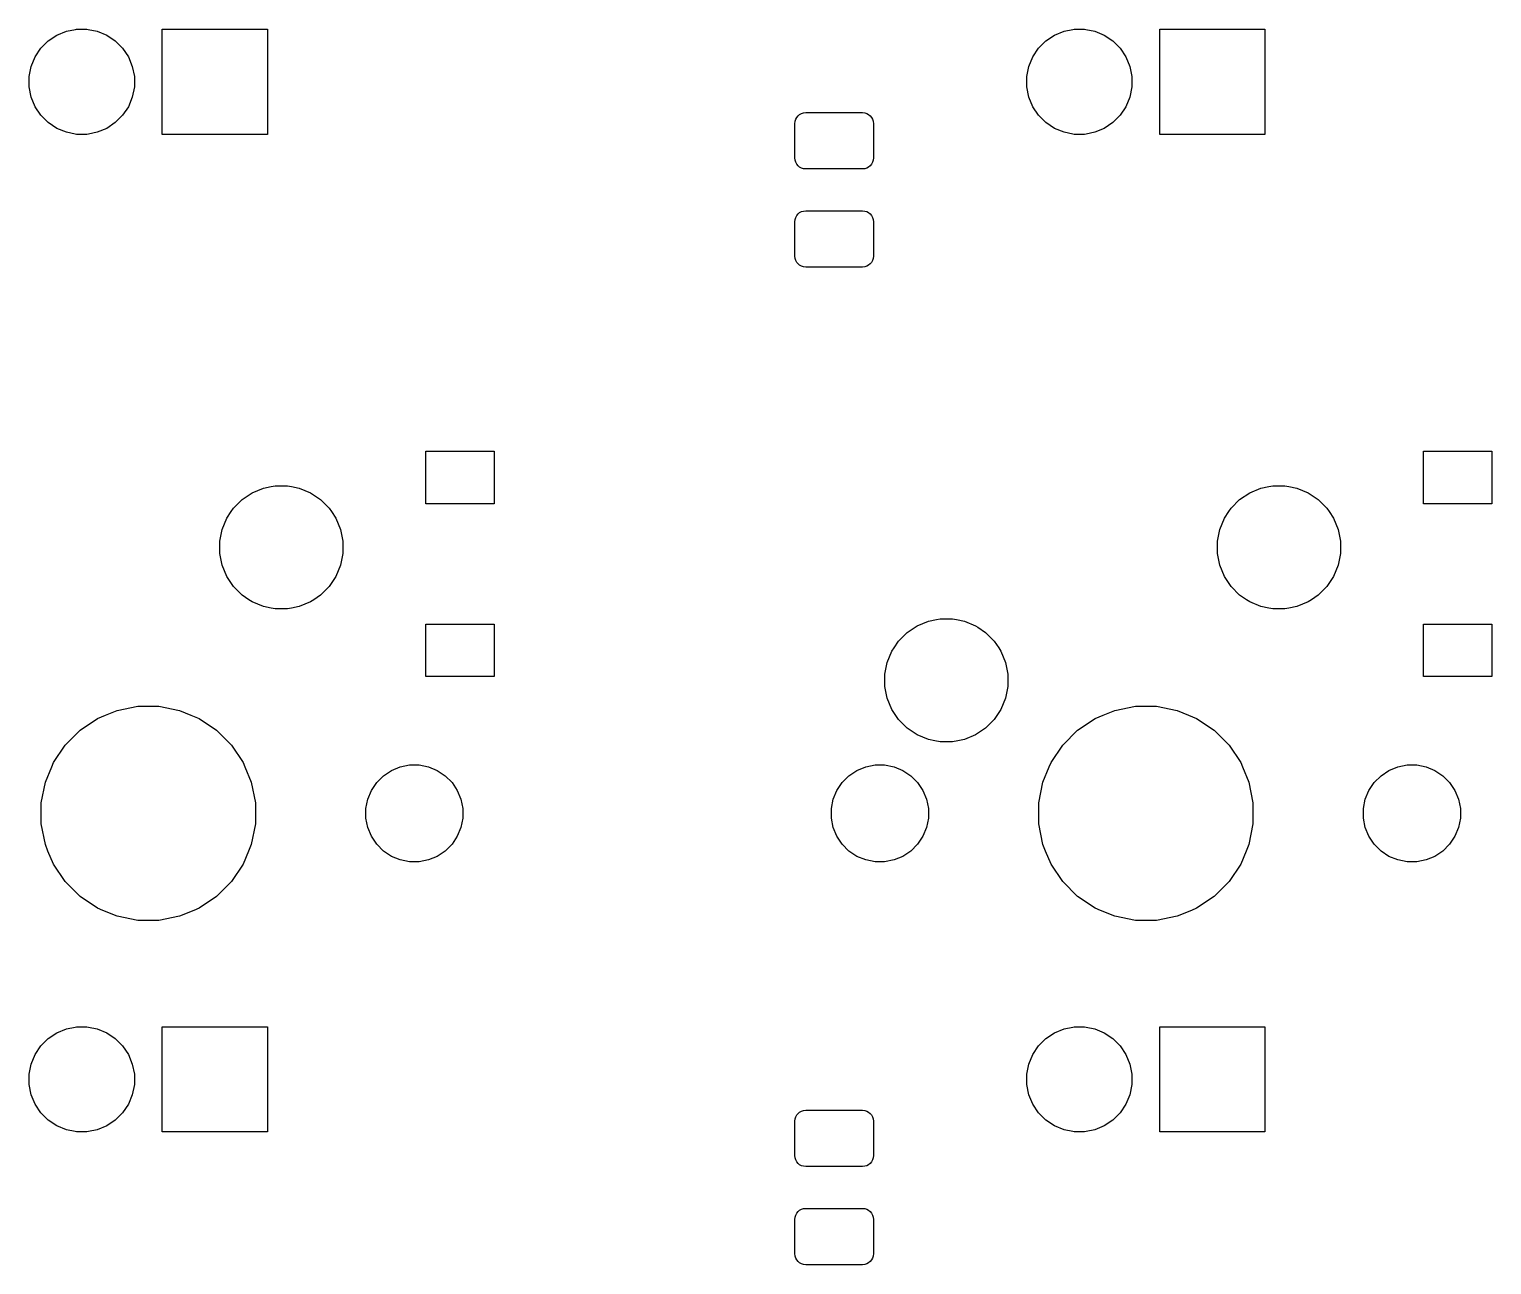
# Model space of a CAD drawing. Extents: x -9 to 373, y -109 to 9.
# Drawn here: x 16.78 to 44.7, y -70.53 to -46.94 of the extents above; entities that cross this region are included whole.
import ezdxf

# ---------------------------------------------------------------- set-up
doc = ezdxf.new("R2010")
doc.units = 0
doc.layers.add('BLACK', color=7, linetype='CONTINUOUS')

msp = doc.modelspace()

# ---------------------------------------------------------------- linework, layer by layer
at = {"layer": 'BLACK', "linetype": 'CONTINUOUS'}
for p, q in [((17.0005, -47.3028), (17.1403, -47.163)), ((17.1403, -47.163), (17.3047, -47.0532)), ((17.3047, -47.0532), (17.4873, -46.9776)), ((17.4873, -46.9776), (17.6567, -46.9439)), ((17.6567, -46.9439), (17.6812, -46.939)), ((17.6812, -46.939), (17.8788, -46.939)), ((17.8788, -46.939), (17.9033, -46.9439)), ((17.9033, -46.9439), (18.0727, -46.9776)), ((18.0727, -46.9776), (18.2553, -47.0532)), ((18.2553, -47.0532), (18.4197, -47.163)), ((18.4197, -47.163), (18.5595, -47.3028)), ((19.3165, -48.946), (19.3165, -46.939)), ((19.3165, -46.939), (21.3235, -46.939)), ((21.3235, -46.939), (21.3235, -48.946)), ((36.0505, -47.3028), (36.1903, -47.163)), ((36.1903, -47.163), (36.3547, -47.0532)), ((36.3547, -47.0532), (36.5373, -46.9776)), ((36.5373, -46.9776), (36.7067, -46.9439)), ((36.7067, -46.9439), (36.7312, -46.939)), ((36.7312, -46.939), (36.9288, -46.939)), ((36.9288, -46.939), (36.9533, -46.9439)), ((36.9533, -46.9439), (37.1227, -46.9776)), ((37.1227, -46.9776), (37.3053, -47.0532)), ((37.3053, -47.0532), (37.4697, -47.163)), ((37.4697, -47.163), (37.6095, -47.3028)), ((38.3665, -48.946), (38.3665, -46.939)), ((38.3665, -46.939), (40.3735, -46.939)), ((40.3735, -46.939), (40.3735, -48.946)), ((16.8151, -47.6498), (16.8907, -47.4672)), ((16.8907, -47.4672), (17.0005, -47.3028)), ((18.5595, -47.3028), (18.6693, -47.4672)), ((18.6693, -47.4672), (18.7449, -47.6498)), ((35.8651, -47.6498), (35.9407, -47.4672)), ((35.9407, -47.4672), (36.0505, -47.3028)), ((37.6095, -47.3028), (37.7193, -47.4672)), ((37.7193, -47.4672), (37.7949, -47.6498)), ((16.7765, -47.8437), (16.8151, -47.6498)), ((18.7449, -47.6498), (18.7835, -47.8437)), ((35.8265, -47.8437), (35.8651, -47.6498)), ((37.7949, -47.6498), (37.8335, -47.8437)), ((16.7765, -48.0413), (16.7765, -47.8437)), ((18.7835, -47.8437), (18.7835, -48.0413)), ((35.8265, -48.0413), (35.8265, -47.8437)), ((37.8335, -47.8437), (37.8335, -48.0413)), ((16.8151, -48.2352), (16.7765, -48.0413)), ((16.8907, -48.4178), (16.8151, -48.2352)), ((18.7449, -48.2352), (18.6693, -48.4178)), ((18.7835, -48.0413), (18.7449, -48.2352)), ((35.8651, -48.2352), (35.8265, -48.0413)), ((35.9407, -48.4178), (35.8651, -48.2352)), ((37.7949, -48.2352), (37.7193, -48.4178)), ((37.8335, -48.0413), (37.7949, -48.2352)), ((17.0005, -48.5822), (16.8907, -48.4178)), ((17.1403, -48.722), (17.0005, -48.5822)), ((18.5595, -48.5822), (18.4197, -48.722)), ((18.6693, -48.4178), (18.5595, -48.5822)), ((31.4312, -48.6225), (31.4569, -48.5912)), ((31.4569, -48.5912), (31.4881, -48.5656)), ((31.4881, -48.5656), (31.5237, -48.5465)), ((31.5237, -48.5465), (31.5624, -48.5348)), ((31.5624, -48.5348), (31.6088, -48.5302)), ((31.6088, -48.5302), (32.685, -48.5302)), ((32.685, -48.5302), (32.7313, -48.5348)), ((32.7313, -48.5348), (32.77, -48.5465)), ((32.77, -48.5465), (32.8057, -48.5656)), ((32.8057, -48.5656), (32.8369, -48.5912)), ((32.8369, -48.5912), (32.8625, -48.6225)), ((36.0505, -48.5822), (35.9407, -48.4178)), ((36.1903, -48.722), (36.0505, -48.5822)), ((37.6095, -48.5822), (37.4697, -48.722)), ((37.7193, -48.4178), (37.6095, -48.5822)), ((17.3047, -48.8318), (17.1403, -48.722)), ((17.4873, -48.9074), (17.3047, -48.8318)), ((18.2553, -48.8318), (18.0727, -48.9074)), ((18.4197, -48.722), (18.2553, -48.8318)), ((31.3959, -48.7431), (31.4004, -48.6968)), ((31.3959, -49.3944), (31.3959, -48.7431)), ((31.4004, -48.6968), (31.4122, -48.6581)), ((31.4122, -48.6581), (31.4312, -48.6225)), ((32.8625, -48.6225), (32.8816, -48.6581)), ((32.8816, -48.6581), (32.8933, -48.6968)), ((32.8933, -48.6968), (32.8979, -48.7431)), ((32.8979, -48.7431), (32.8979, -49.3944)), ((36.3547, -48.8318), (36.1903, -48.722)), ((36.5373, -48.9074), (36.3547, -48.8318)), ((37.3053, -48.8318), (37.1227, -48.9074)), ((37.4697, -48.722), (37.3053, -48.8318)), ((17.6536, -48.9405), (17.4873, -48.9074)), ((17.6812, -48.946), (17.6536, -48.9405)), ((17.8788, -48.946), (17.6812, -48.946)), ((17.9064, -48.9405), (17.8788, -48.946)), ((18.0727, -48.9074), (17.9064, -48.9405)), ((21.3235, -48.946), (19.3165, -48.946)), ((36.7036, -48.9405), (36.5373, -48.9074)), ((36.7312, -48.946), (36.7036, -48.9405)), ((36.9288, -48.946), (36.7312, -48.946)), ((36.9564, -48.9405), (36.9288, -48.946)), ((37.1227, -48.9074), (36.9564, -48.9405)), ((40.3735, -48.946), (38.3665, -48.946)), ((31.4004, -49.4407), (31.3959, -49.3944)), ((32.8979, -49.3944), (32.8933, -49.4407)), ((31.4122, -49.4794), (31.4004, -49.4407)), ((31.4312, -49.515), (31.4122, -49.4794)), ((31.4569, -49.5463), (31.4312, -49.515)), ((31.4881, -49.5719), (31.4569, -49.5463)), ((31.5237, -49.591), (31.4881, -49.5719)), ((31.5624, -49.6027), (31.5237, -49.591)), ((31.6088, -49.6073), (31.5624, -49.6027)), ((32.685, -49.6073), (31.6088, -49.6073)), ((32.7313, -49.6027), (32.685, -49.6073)), ((32.77, -49.591), (32.7313, -49.6027)), ((32.8057, -49.5719), (32.77, -49.591)), ((32.8369, -49.5463), (32.8057, -49.5719)), ((32.8625, -49.515), (32.8369, -49.5463)), ((32.8816, -49.4794), (32.8625, -49.515)), ((32.8933, -49.4407), (32.8816, -49.4794)), ((31.4004, -50.5718), (31.4122, -50.5331)), ((31.4122, -50.5331), (31.4312, -50.4975)), ((31.4312, -50.4975), (31.4569, -50.4662)), ((31.4569, -50.4662), (31.4881, -50.4406)), ((31.4881, -50.4406), (31.5237, -50.4215)), ((31.5237, -50.4215), (31.5624, -50.4098)), ((31.5624, -50.4098), (31.6088, -50.4052)), ((31.6088, -50.4052), (32.685, -50.4052)), ((32.685, -50.4052), (32.7313, -50.4098)), ((32.7313, -50.4098), (32.77, -50.4215)), ((32.77, -50.4215), (32.8057, -50.4406)), ((32.8057, -50.4406), (32.8369, -50.4662)), ((32.8369, -50.4662), (32.8625, -50.4975)), ((32.8625, -50.4975), (32.8816, -50.5331)), ((32.8816, -50.5331), (32.8933, -50.5718)), ((31.3959, -50.6181), (31.4004, -50.5718)), ((31.3959, -51.2694), (31.3959, -50.6181)), ((32.8933, -50.5718), (32.8979, -50.6181)), ((32.8979, -50.6181), (32.8979, -51.2694)), ((31.4004, -51.3157), (31.3959, -51.2694)), ((31.4122, -51.3544), (31.4004, -51.3157)), ((31.4312, -51.39), (31.4122, -51.3544)), ((32.8816, -51.3544), (32.8625, -51.39)), ((32.8933, -51.3157), (32.8816, -51.3544)), ((32.8979, -51.2694), (32.8933, -51.3157)), ((31.4569, -51.4213), (31.4312, -51.39)), ((31.4881, -51.4469), (31.4569, -51.4213)), ((31.5237, -51.466), (31.4881, -51.4469)), ((31.5624, -51.4777), (31.5237, -51.466)), ((31.6088, -51.4823), (31.5624, -51.4777)), ((32.685, -51.4823), (31.6088, -51.4823)), ((32.7313, -51.4777), (32.685, -51.4823)), ((32.77, -51.466), (32.7313, -51.4777)), ((32.8057, -51.4469), (32.77, -51.466)), ((32.8369, -51.4213), (32.8057, -51.4469)), ((32.8625, -51.39), (32.8369, -51.4213)), ((24.3521, -56.001), (24.3521, -54.999)), ((24.3521, -54.999), (25.6541, -54.999)), ((25.6541, -54.999), (25.6541, -56.001)), ((43.4021, -56.001), (43.4021, -54.999)), ((43.4021, -54.999), (44.7041, -54.999)), ((44.7041, -54.999), (44.7041, -56.001)), ((20.8403, -55.919), (21.033, -55.7903)), ((21.033, -55.7903), (21.247, -55.7017)), ((21.033, -55.7903), (21.033, -55.7903)), ((21.247, -55.7017), (21.3984, -55.6716)), ((21.3984, -55.6716), (21.4742, -55.6565)), ((21.4742, -55.6565), (21.7058, -55.6565)), ((21.7058, -55.6565), (21.7816, -55.6716)), ((21.7816, -55.6716), (21.933, -55.7017)), ((21.933, -55.7017), (22.147, -55.7903)), ((22.147, -55.7903), (22.147, -55.7903)), ((22.147, -55.7903), (22.3397, -55.919)), ((39.8903, -55.919), (40.083, -55.7903)), ((40.083, -55.7903), (40.297, -55.7017)), ((40.083, -55.7903), (40.083, -55.7903)), ((40.297, -55.7017), (40.4484, -55.6716)), ((40.4484, -55.6716), (40.5242, -55.6565)), ((40.5242, -55.6565), (40.7558, -55.6565)), ((40.7558, -55.6565), (40.8316, -55.6716)), ((40.8316, -55.6716), (40.983, -55.7017)), ((40.983, -55.7017), (41.197, -55.7903)), ((41.197, -55.7903), (41.197, -55.7903)), ((41.197, -55.7903), (41.3897, -55.919)), ((20.6311, -56.1509), (20.6765, -56.0828)), ((20.6765, -56.0828), (20.8403, -55.919)), ((22.3397, -55.919), (22.5035, -56.0828)), ((22.5035, -56.0828), (22.5489, -56.1509)), ((25.6541, -56.001), (24.3521, -56.001)), ((39.6811, -56.1509), (39.7265, -56.0828)), ((39.7265, -56.0828), (39.8903, -55.919)), ((41.3897, -55.919), (41.5535, -56.0828)), ((41.5535, -56.0828), (41.5989, -56.1509)), ((44.7041, -56.001), (43.4021, -56.001)), ((20.4592, -56.4895), (20.5478, -56.2755)), ((20.5478, -56.2755), (20.6311, -56.1509)), ((22.5489, -56.1509), (22.6322, -56.2755)), ((22.6322, -56.2755), (22.7208, -56.4895)), ((39.5092, -56.4895), (39.5978, -56.2755)), ((39.5978, -56.2755), (39.6811, -56.1509)), ((41.5989, -56.1509), (41.6822, -56.2755)), ((41.6822, -56.2755), (41.7708, -56.4895)), ((20.414, -56.7167), (20.4592, -56.4895)), ((22.7208, -56.4895), (22.766, -56.7167)), ((39.464, -56.7167), (39.5092, -56.4895)), ((41.7708, -56.4895), (41.816, -56.7167)), ((20.414, -56.9483), (20.414, -56.7167)), ((20.4592, -57.1755), (20.414, -56.9483)), ((22.766, -56.9483), (22.7208, -57.1755)), ((22.766, -56.7167), (22.766, -56.9483)), ((39.464, -56.9483), (39.464, -56.7167)), ((39.5092, -57.1755), (39.464, -56.9483)), ((41.816, -56.9483), (41.7708, -57.1755)), ((41.816, -56.7167), (41.816, -56.9483)), ((20.5478, -57.3895), (20.4592, -57.1755)), ((22.7208, -57.1755), (22.6322, -57.3895)), ((39.5978, -57.3895), (39.5092, -57.1755)), ((41.7708, -57.1755), (41.6822, -57.3895)), ((20.6765, -57.5822), (20.5478, -57.3895)), ((20.5478, -57.3895), (20.5478, -57.3895)), ((22.6322, -57.3895), (22.5035, -57.5822)), ((22.6322, -57.3895), (22.6322, -57.3895)), ((39.7265, -57.5822), (39.5978, -57.3895)), ((39.5978, -57.3895), (39.5978, -57.3895)), ((41.6822, -57.3895), (41.5535, -57.5822)), ((41.6822, -57.3895), (41.6822, -57.3895)), ((20.8403, -57.746), (20.6765, -57.5822)), ((20.9688, -57.8318), (20.8403, -57.746)), ((22.3397, -57.746), (22.2112, -57.8318)), ((22.5035, -57.5822), (22.3397, -57.746)), ((39.8903, -57.746), (39.7265, -57.5822)), ((40.0188, -57.8318), (39.8903, -57.746)), ((41.3897, -57.746), (41.2612, -57.8318)), ((41.5535, -57.5822), (41.3897, -57.746)), ((21.033, -57.8747), (20.9688, -57.8318)), ((21.247, -57.9633), (21.033, -57.8747)), ((21.3984, -57.9934), (21.247, -57.9633)), ((21.4742, -58.0085), (21.3984, -57.9934)), ((21.7058, -58.0085), (21.4742, -58.0085)), ((21.7816, -57.9934), (21.7058, -58.0085)), ((21.933, -57.9633), (21.7816, -57.9934)), ((22.147, -57.8747), (21.933, -57.9633)), ((22.2112, -57.8318), (22.147, -57.8747)), ((40.083, -57.8747), (40.0188, -57.8318)), ((40.297, -57.9633), (40.083, -57.8747)), ((40.4484, -57.9934), (40.297, -57.9633)), ((40.5242, -58.0085), (40.4484, -57.9934)), ((40.7558, -58.0085), (40.5242, -58.0085)), ((40.8316, -57.9934), (40.7558, -58.0085)), ((40.983, -57.9633), (40.8316, -57.9934)), ((41.197, -57.8747), (40.983, -57.9633)), ((41.2612, -57.8318), (41.197, -57.8747)), ((24.3521, -59.301), (24.3521, -58.299)), ((24.3521, -58.299), (25.6541, -58.299)), ((25.6541, -58.299), (25.6541, -59.301)), ((33.5403, -58.459), (33.6917, -58.3579)), ((33.6917, -58.3579), (33.733, -58.3303)), ((33.733, -58.3303), (33.947, -58.2417)), ((33.947, -58.2417), (34.0984, -58.2116)), ((34.0984, -58.2116), (34.1742, -58.1965)), ((34.1742, -58.1965), (34.4058, -58.1965)), ((34.4058, -58.1965), (34.4816, -58.2116)), ((34.4816, -58.2116), (34.633, -58.2417)), ((34.633, -58.2417), (34.847, -58.3303)), ((34.847, -58.3303), (34.8883, -58.3579)), ((34.8883, -58.3579), (35.0397, -58.459)), ((43.4021, -59.301), (43.4021, -58.299)), ((43.4021, -58.299), (44.7041, -58.299)), ((44.7041, -58.299), (44.7041, -59.301)), ((33.2907, -58.7513), (33.3765, -58.6228)), ((33.3765, -58.6228), (33.5403, -58.459)), ((35.0397, -58.459), (35.2035, -58.6228)), ((35.2035, -58.6228), (35.2893, -58.7513)), ((33.1592, -59.0295), (33.2478, -58.8155)), ((33.2478, -58.8155), (33.2907, -58.7513)), ((35.2893, -58.7513), (35.3322, -58.8155)), ((35.3322, -58.8155), (35.4208, -59.0295)), ((33.114, -59.2567), (33.1592, -59.0295)), ((35.4208, -59.0295), (35.466, -59.2567)), ((25.6541, -59.301), (24.3521, -59.301)), ((33.114, -59.4883), (33.114, -59.2567)), ((35.466, -59.2567), (35.466, -59.4883)), ((44.7041, -59.301), (43.4021, -59.301)), ((33.1592, -59.7155), (33.114, -59.4883)), ((33.2478, -59.9295), (33.1592, -59.7155)), ((35.4208, -59.7155), (35.3322, -59.9295)), ((35.466, -59.4883), (35.4208, -59.7155)), ((18.0814, -60.1003), (18.2355, -60.0365)), ((18.2355, -60.0365), (18.4535, -59.9462)), ((18.4535, -59.9462), (18.8486, -59.8676)), ((18.8486, -59.8676), (19.2514, -59.8676)), ((19.2514, -59.8676), (19.6465, -59.9462)), ((19.6465, -59.9462), (19.8645, -60.0365)), ((19.8645, -60.0365), (20.0186, -60.1003)), ((33.3765, -60.1222), (33.2478, -59.9295)), ((33.2478, -59.9295), (33.2478, -59.9295)), ((35.3322, -59.9295), (35.2035, -60.1222)), ((35.3322, -59.9295), (35.3322, -59.9295)), ((37.1314, -60.1003), (37.2855, -60.0365)), ((37.2855, -60.0365), (37.5035, -59.9462)), ((37.5035, -59.9462), (37.8986, -59.8676)), ((37.8986, -59.8676), (38.3014, -59.8676)), ((38.3014, -59.8676), (38.6965, -59.9462)), ((38.6965, -59.9462), (38.9145, -60.0365)), ((38.9145, -60.0365), (39.0686, -60.1003)), ((17.7465, -60.3241), (18.0814, -60.1003)), ((20.0186, -60.1003), (20.3535, -60.3241)), ((33.5403, -60.286), (33.3765, -60.1222)), ((33.5975, -60.3241), (33.5403, -60.286)), ((35.0397, -60.286), (34.9825, -60.3241)), ((35.2035, -60.1222), (35.0397, -60.286)), ((36.7965, -60.3241), (37.1314, -60.1003)), ((39.0686, -60.1003), (39.4035, -60.3241)), ((17.4616, -60.609), (17.7465, -60.3241)), ((20.3535, -60.3241), (20.6384, -60.609)), ((33.733, -60.4147), (33.5975, -60.3241)), ((33.947, -60.5033), (33.733, -60.4147)), ((34.0714, -60.5281), (33.947, -60.5033)), ((34.1742, -60.5485), (34.0714, -60.5281)), ((34.4058, -60.5485), (34.1742, -60.5485)), ((34.5086, -60.5281), (34.4058, -60.5485)), ((34.633, -60.5033), (34.5086, -60.5281)), ((34.847, -60.4147), (34.633, -60.5033)), ((34.9825, -60.3241), (34.847, -60.4147)), ((36.5116, -60.609), (36.7965, -60.3241)), ((39.4035, -60.3241), (39.6884, -60.609)), ((17.2378, -60.9439), (17.4616, -60.609)), ((20.6384, -60.609), (20.8622, -60.9439)), ((36.2878, -60.9439), (36.5116, -60.609)), ((39.6884, -60.609), (39.9122, -60.9439)), ((17.0837, -61.316), (17.2054, -61.0221)), ((17.2054, -61.0221), (17.2378, -60.9439)), ((20.8622, -60.9439), (20.8946, -61.0221)), ((20.8946, -61.0221), (21.0163, -61.316)), ((23.5397, -61.1932), (23.6914, -61.0919)), ((23.6914, -61.0919), (23.8599, -61.0221)), ((23.8599, -61.0221), (24.0388, -60.9865)), ((24.0388, -60.9865), (24.2212, -60.9865)), ((24.2212, -60.9865), (24.4001, -61.0221)), ((24.4001, -61.0221), (24.5686, -61.0919)), ((24.5686, -61.0919), (24.7203, -61.1932)), ((32.4297, -61.1932), (32.5814, -61.0919)), ((32.5814, -61.0919), (32.7499, -61.0221)), ((32.7499, -61.0221), (32.9288, -60.9865)), ((32.9288, -60.9865), (33.1112, -60.9865)), ((33.1112, -60.9865), (33.2901, -61.0221)), ((33.2901, -61.0221), (33.4586, -61.0919)), ((33.4586, -61.0919), (33.6103, -61.1932)), ((36.1337, -61.316), (36.2554, -61.0221)), ((36.2554, -61.0221), (36.2878, -60.9439)), ((39.9122, -60.9439), (39.9446, -61.0221)), ((39.9446, -61.0221), (40.0663, -61.316)), ((42.5897, -61.1932), (42.7414, -61.0919)), ((42.7414, -61.0919), (42.9099, -61.0221)), ((42.9099, -61.0221), (43.0888, -60.9865)), ((43.0888, -60.9865), (43.2712, -60.9865)), ((43.2712, -60.9865), (43.4501, -61.0221)), ((43.4501, -61.0221), (43.6186, -61.0919)), ((43.6186, -61.0919), (43.7703, -61.1932)), ((17.0051, -61.7111), (17.0837, -61.316)), ((21.0163, -61.316), (21.0949, -61.7111)), ((23.3094, -61.4739), (23.4107, -61.3222)), ((23.4107, -61.3222), (23.5397, -61.1932)), ((24.7203, -61.1932), (24.8493, -61.3222)), ((24.8493, -61.3222), (24.9506, -61.4739)), ((32.1994, -61.4739), (32.3007, -61.3222)), ((32.3007, -61.3222), (32.4297, -61.1932)), ((33.6103, -61.1932), (33.7393, -61.3222)), ((33.7393, -61.3222), (33.8406, -61.4739)), ((36.0551, -61.7111), (36.1337, -61.316)), ((40.0663, -61.316), (40.1449, -61.7111)), ((42.3594, -61.4739), (42.4607, -61.3222)), ((42.4607, -61.3222), (42.5897, -61.1932)), ((43.7703, -61.1932), (43.8993, -61.3222)), ((43.8993, -61.3222), (44.0006, -61.4739)), ((17.0051, -62.1139), (17.0051, -61.7111)), ((21.0949, -61.7111), (21.0949, -62.1139)), ((23.204, -61.8213), (23.2396, -61.6424)), ((23.2396, -61.6424), (23.3094, -61.4739)), ((24.9506, -61.4739), (25.0204, -61.6424)), ((25.0204, -61.6424), (25.056, -61.8213)), ((32.094, -61.8213), (32.1296, -61.6424)), ((32.1296, -61.6424), (32.1994, -61.4739)), ((33.8406, -61.4739), (33.9104, -61.6424)), ((33.9104, -61.6424), (33.946, -61.8213)), ((36.0551, -62.1139), (36.0551, -61.7111)), ((40.1449, -61.7111), (40.1449, -62.1139)), ((42.254, -61.8213), (42.2896, -61.6424)), ((42.2896, -61.6424), (42.3594, -61.4739)), ((44.0006, -61.4739), (44.0704, -61.6424)), ((44.0704, -61.6424), (44.106, -61.8213)), ((23.204, -62.0037), (23.204, -61.8213)), ((25.056, -61.8213), (25.056, -62.0037)), ((32.094, -62.0037), (32.094, -61.8213)), ((33.946, -61.8213), (33.946, -62.0037)), ((42.254, -62.0037), (42.254, -61.8213)), ((44.106, -61.8213), (44.106, -62.0037)), ((17.0837, -62.509), (17.0051, -62.1139)), ((21.0949, -62.1139), (21.0163, -62.509)), ((23.2396, -62.1826), (23.204, -62.0037)), ((23.3094, -62.3511), (23.2396, -62.1826)), ((25.0204, -62.1826), (24.9506, -62.3511)), ((25.056, -62.0037), (25.0204, -62.1826)), ((32.1296, -62.1826), (32.094, -62.0037)), ((32.1994, -62.3511), (32.1296, -62.1826)), ((33.9104, -62.1826), (33.8406, -62.3511)), ((33.946, -62.0037), (33.9104, -62.1826)), ((36.1337, -62.509), (36.0551, -62.1139)), ((40.1449, -62.1139), (40.0663, -62.509)), ((42.2896, -62.1826), (42.254, -62.0037)), ((42.3594, -62.3511), (42.2896, -62.1826)), ((44.0704, -62.1826), (44.0006, -62.3511)), ((44.106, -62.0037), (44.0704, -62.1826)), ((17.1345, -62.6318), (17.0837, -62.509)), ((21.0163, -62.509), (20.9655, -62.6318)), ((23.4107, -62.5028), (23.3094, -62.3511)), ((23.5397, -62.6318), (23.4107, -62.5028)), ((24.8493, -62.5028), (24.7203, -62.6318)), ((24.9506, -62.3511), (24.8493, -62.5028)), ((32.3007, -62.5028), (32.1994, -62.3511)), ((32.4297, -62.6318), (32.3007, -62.5028)), ((33.7393, -62.5028), (33.6103, -62.6318)), ((33.8406, -62.3511), (33.7393, -62.5028)), ((36.1845, -62.6318), (36.1337, -62.509)), ((40.0663, -62.509), (40.0155, -62.6318)), ((42.4607, -62.5028), (42.3594, -62.3511)), ((42.5897, -62.6318), (42.4607, -62.5028)), ((43.8993, -62.5028), (43.7703, -62.6318)), ((44.0006, -62.3511), (43.8993, -62.5028)), ((17.2378, -62.8811), (17.1345, -62.6318)), ((20.9655, -62.6318), (20.8622, -62.8811)), ((23.6914, -62.7331), (23.5397, -62.6318)), ((23.8599, -62.8029), (23.6914, -62.7331)), ((24.0388, -62.8385), (23.8599, -62.8029)), ((24.4001, -62.8029), (24.2212, -62.8385)), ((24.5686, -62.7331), (24.4001, -62.8029)), ((24.7203, -62.6318), (24.5686, -62.7331)), ((32.5814, -62.7331), (32.4297, -62.6318)), ((32.7499, -62.8029), (32.5814, -62.7331)), ((32.9288, -62.8385), (32.7499, -62.8029)), ((33.2901, -62.8029), (33.1112, -62.8385)), ((33.4586, -62.7331), (33.2901, -62.8029)), ((33.6103, -62.6318), (33.4586, -62.7331)), ((36.2878, -62.8811), (36.1845, -62.6318)), ((40.0155, -62.6318), (39.9122, -62.8811)), ((42.7414, -62.7331), (42.5897, -62.6318)), ((42.9099, -62.8029), (42.7414, -62.7331)), ((43.0888, -62.8385), (42.9099, -62.8029)), ((43.4501, -62.8029), (43.2712, -62.8385)), ((43.6186, -62.7331), (43.4501, -62.8029)), ((43.7703, -62.6318), (43.6186, -62.7331)), ((17.4616, -63.216), (17.2378, -62.8811)), ((20.8622, -62.8811), (20.6384, -63.216)), ((24.2212, -62.8385), (24.0388, -62.8385)), ((33.1112, -62.8385), (32.9288, -62.8385)), ((36.5116, -63.216), (36.2878, -62.8811)), ((39.9122, -62.8811), (39.6884, -63.216)), ((43.2712, -62.8385), (43.0888, -62.8385)), ((17.7465, -63.5009), (17.4616, -63.216)), ((20.6384, -63.216), (20.3535, -63.5009)), ((36.7965, -63.5009), (36.5116, -63.216)), ((39.6884, -63.216), (39.4035, -63.5009)), ((18.0814, -63.7247), (17.7465, -63.5009)), ((20.3535, -63.5009), (20.0186, -63.7247)), ((37.1314, -63.7247), (36.7965, -63.5009)), ((39.4035, -63.5009), (39.0686, -63.7247)), ((18.1818, -63.7663), (18.0814, -63.7247)), ((18.4535, -63.8788), (18.1818, -63.7663)), ((18.8486, -63.9574), (18.4535, -63.8788)), ((19.6465, -63.8788), (19.2514, -63.9574)), ((19.9182, -63.7663), (19.6465, -63.8788)), ((20.0186, -63.7247), (19.9182, -63.7663)), ((37.2318, -63.7663), (37.1314, -63.7247)), ((37.5035, -63.8788), (37.2318, -63.7663)), ((37.8986, -63.9574), (37.5035, -63.8788)), ((38.6965, -63.8788), (38.3014, -63.9574)), ((38.9682, -63.7663), (38.6965, -63.8788)), ((39.0686, -63.7247), (38.9682, -63.7663)), ((19.2514, -63.9574), (18.8486, -63.9574)), ((38.3014, -63.9574), (37.8986, -63.9574)), ((17.1403, -66.213), (17.3047, -66.1032)), ((17.3047, -66.1032), (17.4873, -66.0276)), ((17.4873, -66.0276), (17.6536, -65.9945)), ((17.6536, -65.9945), (17.6812, -65.989)), ((17.6812, -65.989), (17.8788, -65.989)), ((17.8788, -65.989), (17.9064, -65.9945)), ((17.9064, -65.9945), (18.0727, -66.0276)), ((18.0727, -66.0276), (18.2553, -66.1032)), ((18.2553, -66.1032), (18.4197, -66.213)), ((19.3165, -67.996), (19.3165, -65.989)), ((19.3165, -65.989), (21.3235, -65.989)), ((21.3235, -65.989), (21.3235, -67.996)), ((36.1903, -66.213), (36.3547, -66.1032)), ((36.3547, -66.1032), (36.5373, -66.0276)), ((36.5373, -66.0276), (36.7036, -65.9945)), ((36.7036, -65.9945), (36.7312, -65.989)), ((36.7312, -65.989), (36.9288, -65.989)), ((36.9288, -65.989), (36.9564, -65.9945)), ((36.9564, -65.9945), (37.1227, -66.0276)), ((37.1227, -66.0276), (37.3053, -66.1032)), ((37.3053, -66.1032), (37.4697, -66.213)), ((38.3665, -67.996), (38.3665, -65.989)), ((38.3665, -65.989), (40.3735, -65.989)), ((40.3735, -65.989), (40.3735, -67.996)), ((16.8907, -66.5172), (17.0005, -66.3528)), ((17.0005, -66.3528), (17.1403, -66.213)), ((18.4197, -66.213), (18.5595, -66.3528)), ((18.5595, -66.3528), (18.6693, -66.5172)), ((35.9407, -66.5172), (36.0505, -66.3528)), ((36.0505, -66.3528), (36.1903, -66.213)), ((37.4697, -66.213), (37.6095, -66.3528)), ((37.6095, -66.3528), (37.7193, -66.5172)), ((16.7765, -66.8937), (16.8151, -66.6998)), ((16.8151, -66.6998), (16.8907, -66.5172)), ((18.6693, -66.5172), (18.7449, -66.6998)), ((18.7449, -66.6998), (18.7835, -66.8937)), ((35.8265, -66.8937), (35.8651, -66.6998)), ((35.8651, -66.6998), (35.9407, -66.5172)), ((37.7193, -66.5172), (37.7949, -66.6998)), ((37.7949, -66.6998), (37.8335, -66.8937)), ((16.7765, -67.0913), (16.7765, -66.8937)), ((18.7835, -66.8937), (18.7835, -67.0913)), ((35.8265, -67.0913), (35.8265, -66.8937)), ((37.8335, -66.8937), (37.8335, -67.0913)), ((16.8151, -67.2852), (16.7765, -67.0913)), ((16.8907, -67.4678), (16.8151, -67.2852)), ((18.7449, -67.2852), (18.6693, -67.4678)), ((18.7835, -67.0913), (18.7449, -67.2852)), ((35.8651, -67.2852), (35.8265, -67.0913)), ((35.9407, -67.4678), (35.8651, -67.2852)), ((37.7949, -67.2852), (37.7193, -67.4678)), ((37.8335, -67.0913), (37.7949, -67.2852)), ((17.0005, -67.6322), (16.8907, -67.4678)), ((18.6693, -67.4678), (18.5595, -67.6322)), ((31.5624, -67.5848), (31.6088, -67.5802)), ((31.6088, -67.5802), (32.685, -67.5802)), ((32.685, -67.5802), (32.7313, -67.5848)), ((36.0505, -67.6322), (35.9407, -67.4678)), ((37.7193, -67.4678), (37.6095, -67.6322)), ((17.1403, -67.772), (17.0005, -67.6322)), ((17.3047, -67.8818), (17.1403, -67.772)), ((18.4197, -67.772), (18.2553, -67.8818)), ((18.5595, -67.6322), (18.4197, -67.772)), ((31.3959, -67.7931), (31.4004, -67.7468)), ((31.3959, -68.4444), (31.3959, -67.7931)), ((31.4004, -67.7468), (31.4122, -67.7081)), ((31.4122, -67.7081), (31.4312, -67.6725)), ((31.4312, -67.6725), (31.4569, -67.6412)), ((31.4569, -67.6412), (31.4881, -67.6156)), ((31.4881, -67.6156), (31.5237, -67.5965)), ((31.5237, -67.5965), (31.5624, -67.5848)), ((32.7313, -67.5848), (32.77, -67.5965)), ((32.77, -67.5965), (32.8057, -67.6156)), ((32.8057, -67.6156), (32.8369, -67.6412)), ((32.8369, -67.6412), (32.8625, -67.6725)), ((32.8625, -67.6725), (32.8816, -67.7081)), ((32.8816, -67.7081), (32.8933, -67.7468)), ((32.8933, -67.7468), (32.8979, -67.7931)), ((32.8979, -67.7931), (32.8979, -68.4444)), ((36.1903, -67.772), (36.0505, -67.6322)), ((36.3547, -67.8818), (36.1903, -67.772)), ((37.4697, -67.772), (37.3053, -67.8818)), ((37.6095, -67.6322), (37.4697, -67.772)), ((17.4873, -67.9574), (17.3047, -67.8818)), ((17.6536, -67.9905), (17.4873, -67.9574)), ((17.6812, -67.996), (17.6536, -67.9905)), ((17.8788, -67.996), (17.6812, -67.996)), ((17.9064, -67.9905), (17.8788, -67.996)), ((18.0727, -67.9574), (17.9064, -67.9905)), ((18.2553, -67.8818), (18.0727, -67.9574)), ((21.3235, -67.996), (19.3165, -67.996)), ((36.5373, -67.9574), (36.3547, -67.8818)), ((36.7036, -67.9905), (36.5373, -67.9574)), ((36.7312, -67.996), (36.7036, -67.9905)), ((36.9288, -67.996), (36.7312, -67.996)), ((36.9564, -67.9905), (36.9288, -67.996)), ((37.1227, -67.9574), (36.9564, -67.9905)), ((37.3053, -67.8818), (37.1227, -67.9574)), ((40.3735, -67.996), (38.3665, -67.996)), ((31.4004, -68.4907), (31.3959, -68.4444)), ((31.4122, -68.5294), (31.4004, -68.4907)), ((31.4312, -68.565), (31.4122, -68.5294)), ((31.4569, -68.5963), (31.4312, -68.565)), ((31.4881, -68.6219), (31.4569, -68.5963)), ((31.5237, -68.641), (31.4881, -68.6219)), ((31.5624, -68.6527), (31.5237, -68.641)), ((31.6088, -68.6572), (31.5624, -68.6527)), ((32.685, -68.6572), (31.6088, -68.6572)), ((32.7313, -68.6527), (32.685, -68.6572)), ((32.77, -68.641), (32.7313, -68.6527)), ((32.8057, -68.6219), (32.77, -68.641)), ((32.8369, -68.5963), (32.8057, -68.6219)), ((32.8625, -68.565), (32.8369, -68.5963)), ((32.8816, -68.5294), (32.8625, -68.565)), ((32.8933, -68.4907), (32.8816, -68.5294)), ((32.8979, -68.4444), (32.8933, -68.4907)), ((31.4312, -69.5475), (31.4569, -69.5162)), ((31.4569, -69.5162), (31.4881, -69.4906)), ((31.4881, -69.4906), (31.5237, -69.4715)), ((31.5237, -69.4715), (31.5624, -69.4598)), ((31.5624, -69.4598), (31.6088, -69.4552)), ((31.6088, -69.4552), (32.685, -69.4552)), ((32.685, -69.4552), (32.7313, -69.4598)), ((32.7313, -69.4598), (32.77, -69.4715)), ((32.77, -69.4715), (32.8057, -69.4906)), ((32.8057, -69.4906), (32.8369, -69.5162)), ((32.8369, -69.5162), (32.8625, -69.5475)), ((31.3959, -69.6681), (31.4004, -69.6218)), ((31.3959, -70.3194), (31.3959, -69.6681)), ((31.4004, -69.6218), (31.4122, -69.5831)), ((31.4122, -69.5831), (31.4312, -69.5475)), ((32.8625, -69.5475), (32.8816, -69.5831)), ((32.8816, -69.5831), (32.8933, -69.6218)), ((32.8933, -69.6218), (32.8979, -69.6681)), ((32.8979, -69.6681), (32.8979, -70.3194)), ((31.4004, -70.3657), (31.3959, -70.3194)), ((31.4122, -70.4044), (31.4004, -70.3657)), ((32.8933, -70.3657), (32.8816, -70.4044)), ((32.8979, -70.3194), (32.8933, -70.3657)), ((31.4312, -70.44), (31.4122, -70.4044)), ((31.4569, -70.4713), (31.4312, -70.44)), ((31.4881, -70.4969), (31.4569, -70.4713)), ((31.5237, -70.516), (31.4881, -70.4969)), ((31.5624, -70.5277), (31.5237, -70.516)), ((31.6088, -70.5322), (31.5624, -70.5277)), ((32.685, -70.5322), (31.6088, -70.5322)), ((32.7313, -70.5277), (32.685, -70.5322)), ((32.77, -70.516), (32.7313, -70.5277)), ((32.8057, -70.4969), (32.77, -70.516)), ((32.8369, -70.4713), (32.8057, -70.4969)), ((32.8625, -70.44), (32.8369, -70.4713)), ((32.8816, -70.4044), (32.8625, -70.44))]:
    msp.add_line(p, q, dxfattribs=at)

doc.saveas('drawing.dxf')
